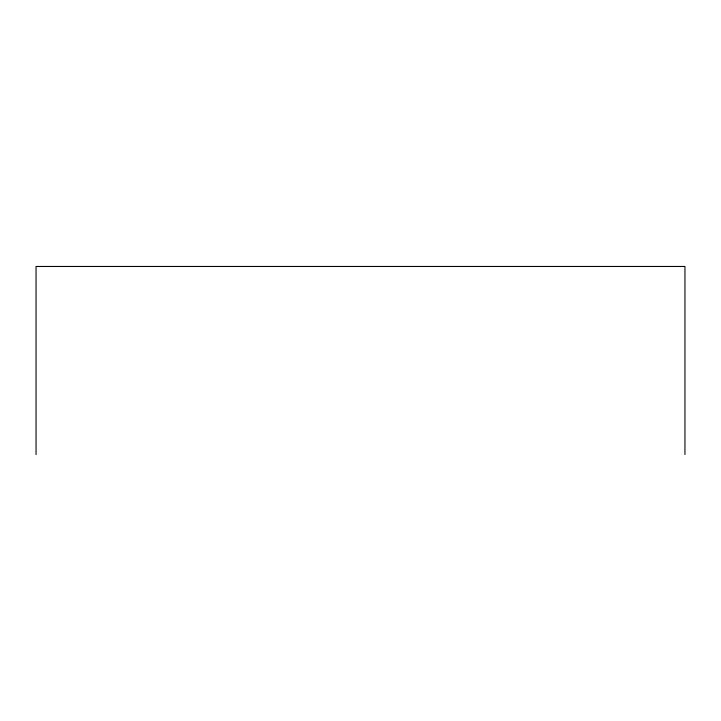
<?xml version="1.0" encoding="UTF-8"?>
<svg xmlns="http://www.w3.org/2000/svg" width="721" height="721" viewBox="0 0 721 721"><rect width="100%" height="100%" fill="white"/><g stroke="black" fill="none" stroke-linecap="round" stroke-linejoin="round"><path stroke-width="1.08" d="M684.95 454.527L684.95 266.473L36.05 266.473L36.05 454.527"/></g></svg>
